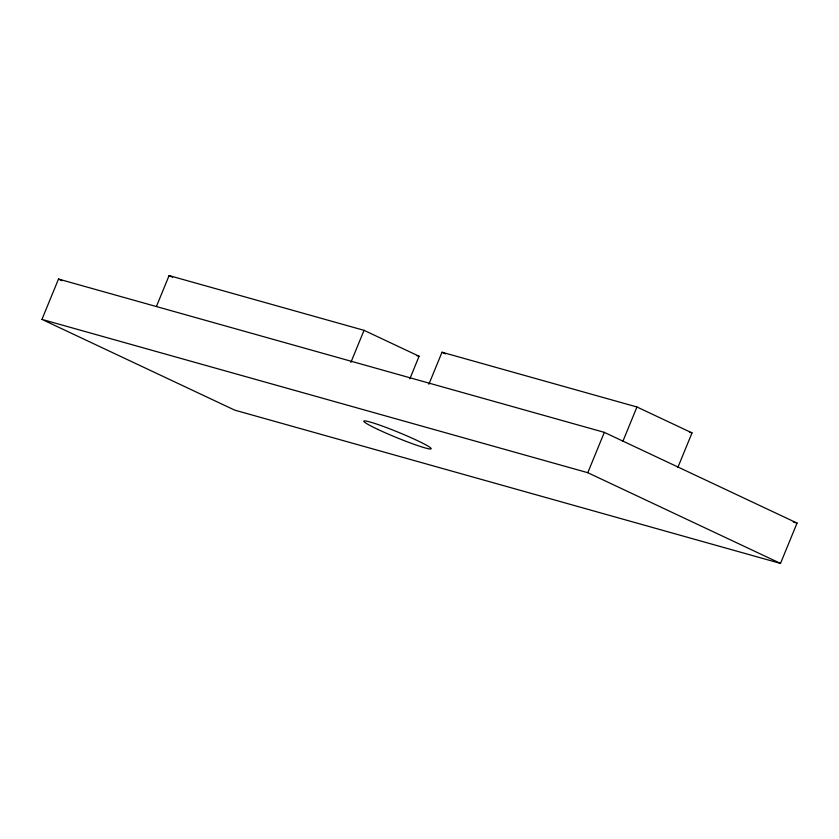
<?xml version="1.0" encoding="UTF-8"?>
<svg xmlns="http://www.w3.org/2000/svg" width="839" height="839" viewBox="0 0 839 839"><rect width="100%" height="100%" fill="white"/><g stroke="black" fill="none" stroke-linecap="round" stroke-linejoin="round"><path stroke-width="1.26" d="M41.95 319.397L58.499 279.051L604.332 432.368L797.05 523.075L780.501 563.42L234.668 410.114L41.95 319.397L587.793 472.703L780.501 563.42M156.442 306.434L169.09 275.58L364.032 330.335L419.091 356.25L409.852 378.798M350.891 362.375L364.032 330.335M428.876 384.272L442.006 352.233L636.958 406.988L692.018 432.903L677.902 467.313M587.793 472.703L604.332 432.368M622.842 441.398L636.958 406.988M416.574 355.547L419.091 356.25M689.501 432.2L692.018 432.903M793.264 522.015L797.05 523.075M442.006 352.233L445.53 353.89M169.09 275.58L172.603 277.237M58.499 279.051L62.044 280.729M377.969 429.453A36.444 2.8 22.3 0 0 431.047 448.886A36.444 2.8 22.3 0 0 383.371 426.443A36.444 2.8 22.3 0 0 377.969 429.453"/></g></svg>
